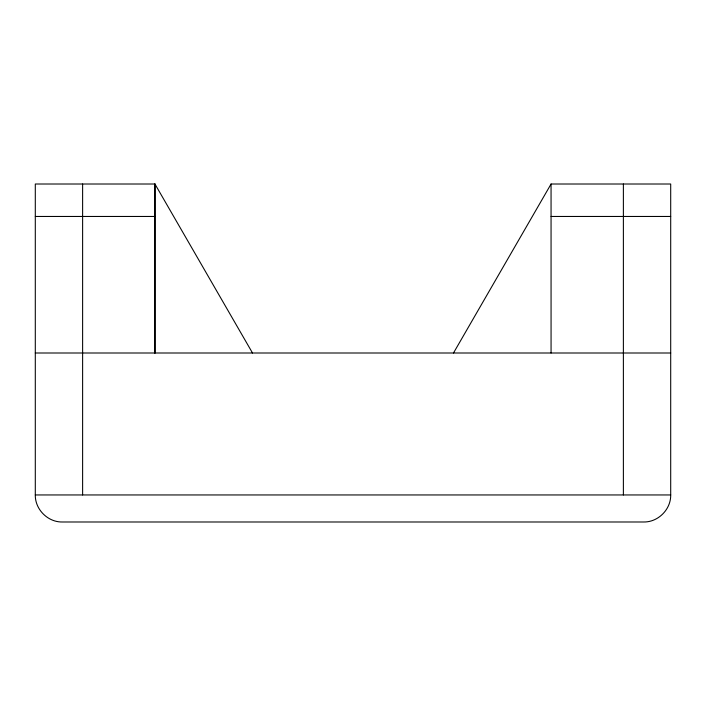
<?xml version="1.0" encoding="UTF-8"?>
<svg xmlns="http://www.w3.org/2000/svg" width="706" height="706" viewBox="0 0 706 706"><rect width="100%" height="100%" fill="white"/><g stroke="black" fill="none" stroke-linecap="round" stroke-linejoin="round"><path stroke-width="1.06" d="M551.068 353L551.059 184.01L670.7 184.01L670.7 494.95C671 509.405 658.116 522.29 643.66 521.99L62.34 521.99C47.884 522.29 35 509.405 35.3 494.95L35.3 184.01L154.941 184.01L252.51 353M453.49 353L551.068 184.01M35.3 216.46L154.941 216.46M551.059 216.46L670.7 216.46M35.3 353L670.7 353M35.3 494.95L670.7 494.95M623.38 184.01L623.38 494.95M82.62 184.01L82.62 494.95M154.941 184.01L154.932 353L154.941 184.01"/></g></svg>
